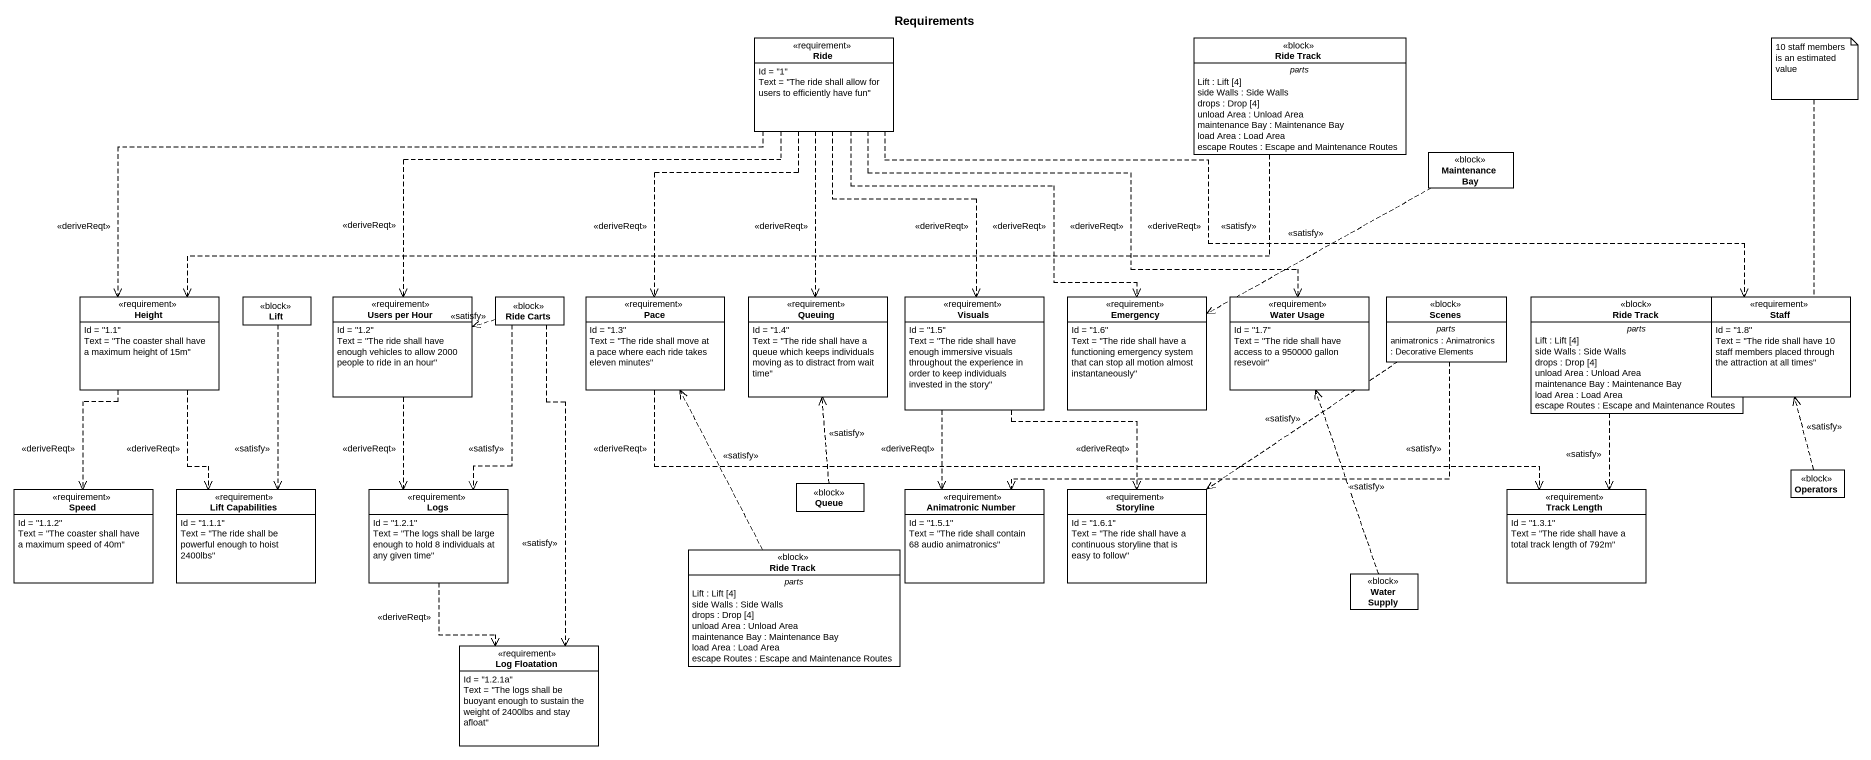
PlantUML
@startuml
title Requirements
hide circle
hide empty members
class Ride <<requirement>> {
  Id = "1"
  Text = "The ride shall allow for users to efficiently have fun"
}
class "Ride Track" as Ride_Track <<block>> {
  -- parts --
  Lift : Lift [4]
  side Walls : Side Walls
  drops : Drop [4]
  unload Area : Unload Area
  maintenance Bay : Maintenance Bay
  load Area : Load Area
  escape Routes : Escape and Maintenance Routes
}
class "Maintenance Bay" as Maintenance_Bay <<block>>
class Height <<requirement>> {
  Id = "1.1"
  Text = "The coaster shall have a maximum height of 15m"
}
class Lift <<block>>
class "Users per Hour" as Users_per_Hour <<requirement>> {
  Id = "1.2"
  Text = "The ride shall have enough vehicles to allow 2000 people to ride in an hour"
}
class "Ride Carts" as Ride_Carts <<block>>
class Pace <<requirement>> {
  Id = "1.3"
  Text = "The ride shall move at a pace where each ride takes eleven minutes"
}
class Queuing <<requirement>> {
  Id = "1.4"
  Text = "The ride shall have a queue which keeps individuals moving as to distract from wait time"
}
class Visuals <<requirement>> {
  Id = "1.5"
  Text = "The ride shall have enough immersive visuals throughout the experience in order to keep individuals invested in the story"
}
class Emergency <<requirement>> {
  Id = "1.6"
  Text = "The ride shall have a functioning emergency system that can stop all motion almost instantaneously"
}
class "Water Usage" as Water_Usage <<requirement>> {
  Id = "1.7"
  Text = "The ride shall have access to a 950000 gallon resevoir"
}
class Scenes <<block>> {
  -- parts --
  animatronics : Animatronics
  : Decorative Elements
}
class "Ride Track" as Ride_Track_2 <<block>> {
  -- parts --
  Lift : Lift [4]
  side Walls : Side Walls
  drops : Drop [4]
  unload Area : Unload Area
  maintenance Bay : Maintenance Bay
  load Area : Load Area
  escape Routes : Escape and Maintenance Routes
}
class Staff <<requirement>> {
  Id = "1.8"
  Text = "The ride shall have 10 staff members placed through the attraction at all times"
}
class Operators <<block>>
class Speed <<requirement>> {
  Id = "1.1.2"
  Text = "The coaster shall have a maximum speed of 40m"
}
class "Lift Capabilities" as Lift_Capabilities <<requirement>> {
  Id = "1.1.1"
  Text = "The ride shall be powerful enough to hoist 2400lbs"
}
class Logs <<requirement>> {
  Id = "1.2.1"
  Text = "The logs shall be large enough to hold 8 individuals at any given time"
}
class "Queue" as Queue_ <<block>>
class "Animatronic Number" as Animatronic_Number <<requirement>> {
  Id = "1.5.1"
  Text = "The ride shall contain 68 audio animatronics"
}
class Storyline <<requirement>> {
  Id = "1.6.1"
  Text = "The ride shall have a continuous storyline that is easy to follow"
}
class "Track Length" as Track_Length <<requirement>> {
  Id = "1.3.1"
  Text = "The ride shall have a total track length of 792m"
}
class "Ride Track" as Ride_Track_3 <<block>> {
  -- parts --
  Lift : Lift [4]
  side Walls : Side Walls
  drops : Drop [4]
  unload Area : Unload Area
  maintenance Bay : Maintenance Bay
  load Area : Load Area
  escape Routes : Escape and Maintenance Routes
}
class "Water Supply" as Water_Supply <<block>>
class "Log Floatation" as Log_Floatation <<requirement>> {
  Id = "1.2.1a"
  Text = "The logs shall be buoyant enough to sustain the weight of 2400lbs and stay afloat"
}
Ride .left.> Height : <<deriveReqt>>
Ride ..> Users_per_Hour : <<deriveReqt>>
Ride ..> Pace : <<deriveReqt>>
Ride ..> Queuing : <<deriveReqt>>
Ride ..> Visuals : <<deriveReqt>>
Ride ..> Emergency : <<deriveReqt>>
Ride .right.> Water_Usage : <<deriveReqt>>
Ride .right.> Staff : <<deriveReqt>>
Ride_Track .left.> Height : <<satisfy>>
Maintenance_Bay .left.> Emergency : <<satisfy>>
Height ..> Speed : <<deriveReqt>>
Height ..> Lift_Capabilities : <<deriveReqt>>
Lift ..> Lift_Capabilities : <<satisfy>>
Users_per_Hour ..> Logs : <<deriveReqt>>
Ride_Carts .left.> Users_per_Hour : <<satisfy>>
Ride_Carts ..> Logs : <<satisfy>>
Ride_Carts ..> Log_Floatation : <<satisfy>>
Pace .right.> Track_Length : <<deriveReqt>>
Visuals ..> Animatronic_Number : <<deriveReqt>>
Visuals ..> Storyline : <<deriveReqt>>
Scenes .left.> Animatronic_Number : <<satisfy>>
Scenes ..> Storyline : <<satisfy>>
Ride_Track_2 ..> Track_Length : <<satisfy>>
Operators .up.> Staff : <<satisfy>>
Logs ..> Log_Floatation : <<deriveReqt>>
Queue_ .up.> Queuing : <<satisfy>>
Ride_Track_3 .up.> Pace : <<satisfy>>
Water_Supply .up.> Water_Usage : <<satisfy>>
note top of Staff : 10 staff members is an estimated value
@enduml
